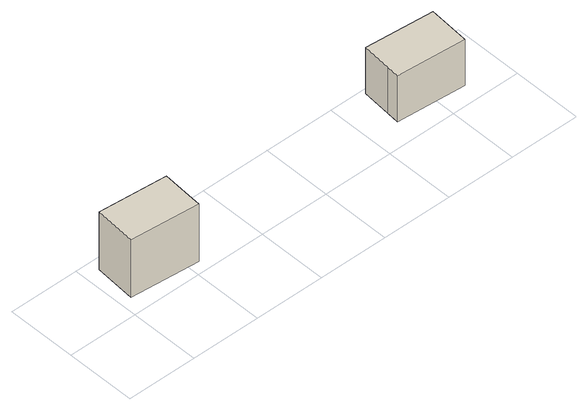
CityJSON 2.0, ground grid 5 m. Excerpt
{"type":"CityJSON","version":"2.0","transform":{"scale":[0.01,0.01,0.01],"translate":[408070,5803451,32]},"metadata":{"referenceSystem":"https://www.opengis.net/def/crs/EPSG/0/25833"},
"CityObjects":{
"building1":{"type":"Building","attributes":{"Gemeindeschluessel":"11000009","BezugspunktDach":"2200","function":"51009_1610","measuredHeight":4.53,"storeysAboveGround":0},"address":[{"country":"Germany","locality":"Berlin"}],"geometry":[{"type":"Solid","lod":"1","boundaries":[[[[0,1,2,3,4]],[[5,6,7,8,9]],[[5,9,4,3]],[[6,5,3,2]],[[7,6,2,1]],[[8,7,1,0]],[[9,8,0,4]]]]}]},
"building2":{"type":"Building","attributes":{"Gemeindeschluessel":"11000009","BezugspunktDach":"2200","function":"51009_1610","measuredHeight":3.63,"storeysAboveGround":0},"address":[{"country":"Germany","locality":"Berlin"}],"geometry":[{"type":"Solid","lod":"1","boundaries":[[[[10,11,12,13,14]],[[15,16,17,18,19]],[[15,19,14,13]],[[16,15,13,12]],[[17,16,12,11]],[[18,17,11,10]],[[19,18,10,14]]]]}]}
},
"vertices":[
[577,80,541],[583,171,541],[600,381,541],[109,422,541],[84,122,541],[109,422,88],[600,381,88],[583,171,88],[577,80,88],[84,122,88],
[2690,109,476],[2715,408,476],[2224,449,476],[2205,240,476],[2197,150,476],[2205,240,113],[2224,449,113],[2715,408,113],[2690,109,113],[2197,150,113]
]}
